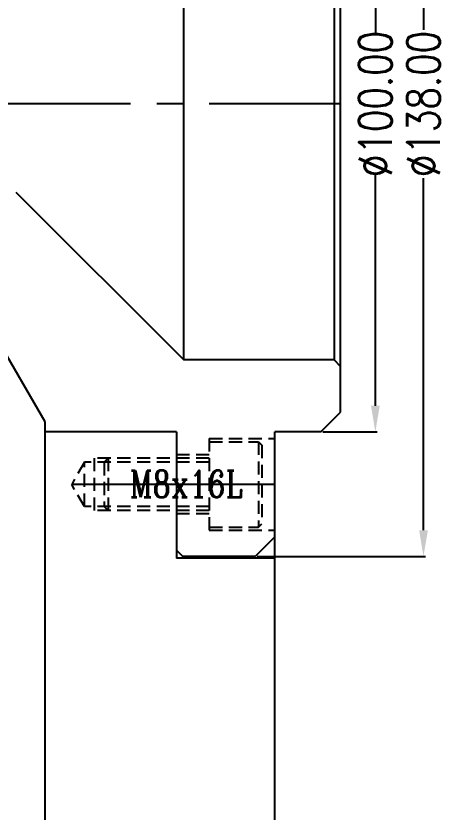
# Model space of a CAD drawing. Header units: millimetres. Extents: x 30214 to 31354, y -22640 to -21834.
# Drawn here: x 30510.8 to 30576.1, y -22158.8 to -22037.4 of the extents above; entities that cross this region are included whole.
import ezdxf

# ---------------------------------------------------------------- set-up
doc = ezdxf.new("R2010")
doc.units = ezdxf.units.MM
doc.header["$LTSCALE"] = 8
for name, pattern in [('CENTER', [2, 1.25, -0.25, 0.25, -0.25]), ('CENTER2', [1.125, 0.75, -0.125, 0.125, -0.125]), ('HIDDEN', [0.375, 0.25, -0.125])]:
    doc.linetypes.add(name, pattern=pattern)
doc.layers.get('DEFPOINTS').update_dxf_attribs({"color": 6})
doc.layers.add('CL', color=1, linetype='Continuous')
doc.layers.add('SCREW', color=52, linetype='HIDDEN')
doc.layers.add('dim', color=3, linetype='Continuous', lineweight=15)
doc.styles.add('ROMANC', font='RomanC.ttf', dxfattribs={"width": 0.8, "height": 7})
doc.styles.get("Standard").update_dxf_attribs({"font": 'txt.shx', "width": 0.8, "bigfont": 'chineset.shx'})
doc.dimstyles.new('ISO-25', dxfattribs={"dimtxt": 5, "dimasz": 4, "dimexe": 0.3, "dimexo": 0.3, "dimtad": 0, "dimzin": 1, "dimdsep": 46, "dimtxsty": 'Standard', "dimcen": 0, "dimclrd": 3, "dimclre": 3, "dimclrt": 3, "dimazin": 0, "dimtfac": 1, "dimtofl": 0, "dimtmove": 0, "dimatfit": 0, "dimfxl": 0, "dimarcsym": 0})

# ---------------------------------------------------------------- blocks, each defined once
blk = doc.blocks.new('*D27438')
at = {"layer": 'DEFPOINTS', "color": 0}
for p in [(30557.19, -22000.81), (30565.48, -22000.81), (30557.19, -22100.81)]:
    blk.add_point(p, dxfattribs=at)
at = {"layer": 'dim', "color": 3, "lineweight": -2}
for p, q in [((30557.49, -22000.81), (30565.78, -22000.81)), ((30565.48, -22004.81), (30565.48, -22040.19)), ((30565.48, -22096.81), (30565.48, -22061.44)), ((30557.49, -22100.81), (30565.78, -22100.81))]:
    blk.add_line(p, q, dxfattribs=at)
at = {"layer": 'dim', "color": 3}
for points in [[(30566.15, -22004.81), (30564.82, -22004.81), (30565.48, -22000.81)], [(30564.82, -22096.81), (30566.15, -22096.81), (30565.48, -22100.81)]]:
    blk.add_solid(points, dxfattribs=at)
at = {"layer": 'dim', "color": 3, "insert": (30565.48, -22050.81), "char_height": 5, "attachment_point": 5, "rotation": 90}
blk.add_mtext('%%c100.00', dxfattribs=at)
blk = doc.blocks.new('*D27439')
at = {"layer": 'DEFPOINTS', "color": 0}
for p in [(30547.19, -21981.81), (30547.19, -22119.81), (30572.81, -22119.81)]:
    blk.add_point(p, dxfattribs=at)
at = {"layer": 'dim', "color": 3, "lineweight": -2}
for p, q in [((30547.49, -21981.81), (30573.11, -21981.81)), ((30572.81, -21985.81), (30572.81, -22039.52)), ((30572.81, -22115.81), (30572.81, -22062.11)), ((30547.49, -22119.81), (30573.11, -22119.81))]:
    blk.add_line(p, q, dxfattribs=at)
at = {"layer": 'dim', "color": 3}
for points in [[(30573.48, -21985.81), (30572.15, -21985.81), (30572.81, -21981.81)], [(30572.15, -22115.81), (30573.48, -22115.81), (30572.81, -22119.81)]]:
    blk.add_solid(points, dxfattribs=at)
at = {"layer": 'dim', "color": 3, "insert": (30572.81, -22050.81), "char_height": 5, "attachment_point": 5, "rotation": 90}
blk.add_mtext('%%c138.00', dxfattribs=at)

msp = doc.modelspace()

# ---------------------------------------------------------------- linework, layer by layer
at = {"color": 7}
msp.add_line((30560.192, -22097.813), (30560.192, -22003.813), dxfattribs=at)
for p, q in [((30536.329, -22089.813), (30536.329, -22011.813)), ((30559.192, -22011.813), (30559.192, -22089.813)), ((30510.757, -22064.242), (30536.329, -22089.813)), ((30560.192, -22090.813), (30559.192, -22089.813)), ((30515.192, -22100.813), (30515.192, -22099.294)), ((30515.192, -22196.813), (30515.192, -22100.813)), ((30550.192, -22116.813), (30550.192, -22100.813)), ((30550.192, -22116.813), (30547.192, -22119.813)), ((30550.192, -22196.813), (30550.192, -22116.813))]:
    msp.add_line(p, q)
at = {"linetype": 'Continuous'}
for p, q in [((30515.192, -22099.294), (30495.192, -22064.653)), ((30559.192, -22089.813), (30536.329, -22089.813)), ((30557.192, -22100.813), (30560.192, -22097.813)), ((30535.192, -22100.813), (30515.192, -22100.813)), ((30535.192, -22100.813), (30535.192, -22120.063)), ((30557.192, -22100.813), (30550.192, -22100.813)), ((30557.192, -22100.813), (30550.192, -22100.813)), ((30535.192, -22118.813), (30536.192, -22119.813)), ((30547.192, -22119.813), (30536.192, -22119.813)), ((30550.192, -22120.063), (30535.192, -22120.063))]:
    msp.add_line(p, q, dxfattribs=at)
at = {"linetype": 'HIDDEN'}
for p, q in [((30540.192, -22101.811), (30550.192, -22101.811)), ((30540.192, -22101.811), (30540.192, -22115.811)), ((30540.192, -22104.311), (30535.192, -22104.311)), ((30540.192, -22113.311), (30535.192, -22113.311)), ((30540.192, -22115.811), (30550.192, -22115.811))]:
    msp.add_line(p, q, dxfattribs=at)
at = {"layer": 'CL', "color": 0, "linetype": 'CENTER', "ltscale": 2}
msp.add_line((30560.192, -22050.813), (30244.192, -22050.813), dxfattribs=at)
at = {"layer": 'SCREW'}
for p, q in [((30540.192, -22102.311), (30547.692, -22102.311)), ((30547.692, -22102.311), (30548.192, -22102.811)), ((30547.692, -22102.311), (30547.692, -22115.311)), ((30548.192, -22102.811), (30548.192, -22114.811)), ((30522.692, -22104.811), (30522.692, -22112.811)), ((30540.192, -22104.811), (30522.692, -22104.811)), ((30524.192, -22105.436), (30524.817, -22104.811)), ((30524.817, -22104.811), (30524.817, -22112.811)), ((30521.192, -22105.436), (30519.244, -22108.811)), ((30521.192, -22112.186), (30521.192, -22105.436)), ((30540.192, -22105.436), (30521.192, -22105.436)), ((30524.192, -22105.436), (30524.192, -22112.186)), ((30521.192, -22112.186), (30519.244, -22108.811)), ((30540.192, -22112.186), (30521.192, -22112.186)), ((30524.192, -22112.186), (30524.817, -22112.811)), ((30540.192, -22112.811), (30522.692, -22112.811)), ((30547.692, -22115.311), (30548.192, -22114.811)), ((30540.192, -22115.311), (30547.692, -22115.311))]:
    msp.add_line(p, q, dxfattribs=at)
at = {"layer": 'SCREW', "linetype": 'CENTER2', "ltscale": 10}
msp.add_line((30550.192, -22108.811), (30519.244, -22108.811), dxfattribs=at)

# ---------------------------------------------------------------- texts
at = {"layer": 'dim', "style": 'ROMANC', "width": 0.8}
msp.add_text('M8x16L', height=4.0648, dxfattribs=at).set_placement((30528.069, -22110.779))

# ---------------------------------------------------------------- dimensions: what is measured, and where the dimension line sits
at = {"layer": 'dim'}
for base, p1, p2, picture, middle in [((30572.815, -22119.813), (30547.192, -21981.813), (30547.192, -22119.813), '*D27439', (30572.815, -22050.813)), ((30565.482, -22000.813), (30557.192, -22100.813), (30557.192, -22000.813), '*D27438', (30565.482, -22050.813))]:
    dim = msp.add_linear_dim(base=base, p1=p1, p2=p2, angle=90, text='%%c<>', dimstyle='ISO-25', override={"dimscale": 1}, dxfattribs=at)
    dim.commit()
    dim.dimension.update_dxf_attribs({"geometry": picture, "text_midpoint": middle})

doc.saveas('drawing.dxf')
